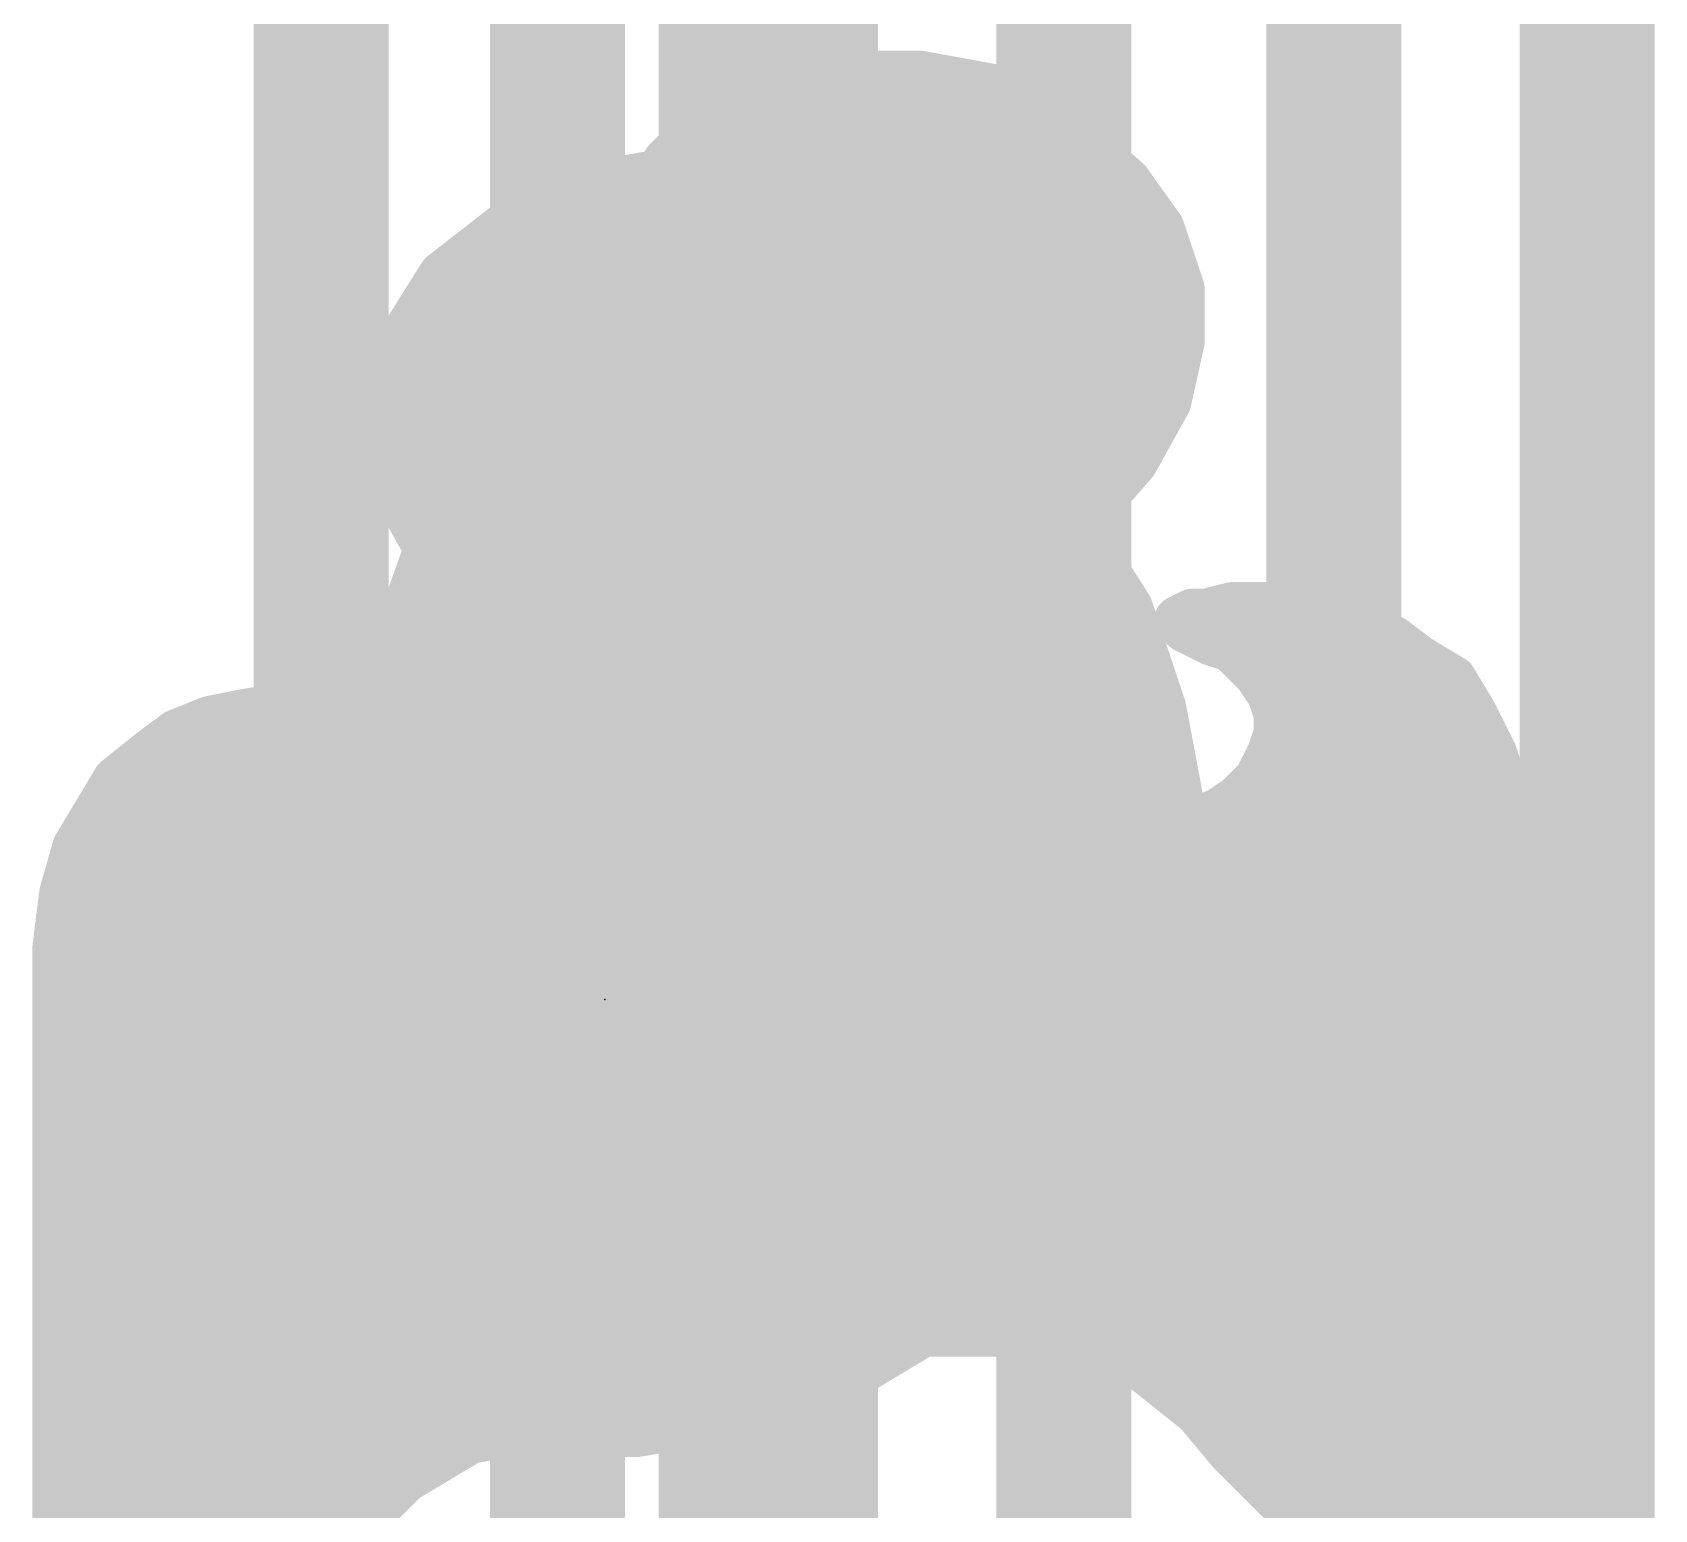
# Model space of a CAD drawing. Extents: x -28 to 74, y -69 to 26.
# Drawn here: x 6.525 to 8.966, y 16.494 to 18.718 of the extents above; entities that cross this region are included whole.
import ezdxf

# ---------------------------------------------------------------- set-up
doc = ezdxf.new("R2010")
doc.units = 0
for name, color, linetype in [('1', 12, 'CONTINUOUS'), ('16', 140, 'CONTINUOUS'), ('21', 41, 'CONTINUOUS'), ('22', 40, 'CONTINUOUS'), ('23', 53, 'CONTINUOUS')]:
    doc.layers.add(name, color=color, linetype=linetype)

msp = doc.modelspace()

# ---------------------------------------------------------------- linework, layer by layer
at = {"layer": '1', "const_width": 0.2032}
for points in [[(7.5692, 14.351), (7.5692, 18.8722)], [(6.9596, 12.2842), (6.9596, 18.8468)]]:
    msp.add_lwpolyline(points, dxfattribs=at)
at = {"layer": '16', "const_width": 0.2032}
for points in [[(7.3152, 23.8252), (7.3152, 14.1478)], [(7.6962, 14.3256), (7.6962, 19.939)], [(8.0772, 14.5034), (8.0772, 19.7612)], [(8.4836, 14.7574), (8.4836, 19.6088)], [(8.8646, 15.875), (8.8646, 19.431)]]:
    msp.add_lwpolyline(points, dxfattribs=at)
at = {"layer": '21', "const_width": 0.0762}
for points in [[(7.4533, 18.5008), (7.3433, 18.4808)], [(7.5533, 18.5008), (7.4533, 18.5008)], [(7.6433, 18.4808), (7.5533, 18.5008)], [(7.3433, 18.4808), (7.2333, 18.4208)], [(7.7833, 18.4108), (7.6433, 18.4808)], [(7.2692, 18.4404), (7.7242, 18.4404)], [(7.2333, 18.4208), (7.1433, 18.3508)], [(7.8233, 18.3808), (7.7833, 18.4108)], [(7.6533, 18.3608), (7.7033, 18.3708)], [(7.7033, 18.3708), (7.7433, 18.3808)], [(7.7433, 18.3808), (7.8033, 18.3808)], [(7.8033, 18.3808), (7.8233, 18.3708)], [(7.8333, 18.3708), (7.8233, 18.3808)], [(7.8233, 18.3708), (7.8333, 18.3708)], [(7.1433, 18.3508), (7.0933, 18.2708)], [(7.1605, 18.3642), (7.6701, 18.3642)], [(7.6133, 18.3408), (7.6533, 18.3608)], [(7.5733, 18.3108), (7.6133, 18.3408)], [(7.5533, 18.2808), (7.5733, 18.3108)], [(7.0933, 18.2708), (7.0633, 18.1808)], [(7.104, 18.288), (7.5581, 18.288)], [(7.5433, 18.2608), (7.5533, 18.2808)], [(7.5333, 18.2308), (7.5433, 18.2608)], [(7.5333, 18.1708), (7.5333, 18.2308)], [(7.0736, 18.2118), (7.5333, 18.2118)], [(7.0633, 18.1808), (7.0633, 18.1008)], [(7.5433, 18.1308), (7.5333, 18.1708)], [(7.0633, 18.1356), (7.5421, 18.1356)], [(7.5833, 18.0708), (7.5433, 18.1308)], [(7.0633, 18.1008), (7.0833, 18.0108)], [(7.9433, 18.1008), (7.9433, 18.0108)], [(8.0233, 18.0508), (7.9433, 18.1008)], [(7.0725, 18.0594), (7.5948, 18.0594)], [(7.6433, 18.0108), (7.5833, 18.0708)], [(7.9433, 18.0594), (8.0096, 18.0594)], [(8.1033, 17.9608), (8.0233, 18.0508)], [(7.0833, 18.0108), (7.1333, 17.9208)], [(7.6833, 17.9808), (7.6433, 18.0108)], [(7.9433, 18.0108), (7.9333, 17.9808)], [(7.0987, 17.9832), (7.6802, 17.9832)], [(7.7133, 17.9608), (7.6833, 17.9808)], [(7.9333, 17.9808), (7.9233, 17.9608)], [(7.9341, 17.9832), (8.0834, 17.9832)], [(7.7533, 17.9408), (7.7133, 17.9608)], [(7.9233, 17.9608), (7.8933, 17.9308)], [(8.1733, 17.8508), (8.1033, 17.9608)], [(7.8333, 17.9208), (7.7533, 17.9408)], [(7.8933, 17.9308), (7.8633, 17.9208)], [(7.1333, 17.9208), (7.2033, 17.8408)], [(7.1454, 17.907), (8.1376, 17.907)], [(7.8633, 17.9208), (7.8333, 17.9208)], [(7.2033, 17.8408), (7.2833, 17.7508)], [(7.2122, 17.8308), (8.18, 17.8308)], [(8.2233, 17.7008), (8.1733, 17.8508)], [(7.28, 17.7546), (8.2054, 17.7546)], [(7.2833, 17.7508), (7.3533, 17.6808)], [(6.8433, 17.6908), (6.7933, 17.6808)], [(6.9033, 17.7008), (6.8433, 17.6908)], [(7.0233, 17.7008), (6.9033, 17.7008)], [(7.0633, 17.6808), (7.0233, 17.7008)], [(8.2533, 17.5408), (8.2233, 17.7008)], [(6.7433, 17.6608), (6.7033, 17.6308)], [(6.7933, 17.6808), (6.7433, 17.6608)], [(6.7872, 17.6784), (7.0609, 17.6784)], [(7.0133, 17.6508), (7.0533, 17.6708)], [(7.0533, 17.6708), (7.0633, 17.6808)], [(7.3533, 17.6808), (7.3833, 17.6008)], [(7.3542, 17.6784), (8.2275, 17.6784)], [(6.9233, 17.5808), (6.9833, 17.6408)], [(6.9833, 17.6408), (7.0133, 17.6508)], [(6.7033, 17.6308), (6.6533, 17.5908)], [(6.6533, 17.5908), (6.5933, 17.4908)], [(6.6675, 17.6022), (6.9447, 17.6022)], [(7.3828, 17.6022), (8.2418, 17.6022)], [(7.3833, 17.6008), (7.3833, 17.5308)], [(6.9133, 17.5508), (6.9233, 17.5808)], [(6.9133, 17.5108), (6.9133, 17.5508)], [(8.2433, 17.3708), (8.2533, 17.5408)], [(6.6144, 17.526), (6.9133, 17.526)], [(7.3833, 17.5308), (7.3633, 17.4708)], [(7.3817, 17.526), (8.2524, 17.526)], [(6.5933, 17.4908), (6.5733, 17.4208)], [(6.9233, 17.4808), (6.9133, 17.5108)], [(6.9433, 17.4508), (6.9233, 17.4808)], [(7.3633, 17.4708), (7.3233, 17.4208)], [(6.5816, 17.4498), (6.9444, 17.4498)], [(7.0033, 17.3908), (6.9433, 17.4508)], [(7.3465, 17.4498), (8.248, 17.4498)], [(6.5733, 17.4208), (6.5633, 17.3408)], [(7.3233, 17.4208), (7.2633, 17.3808)], [(7.0533, 17.3708), (7.0033, 17.3908)], [(6.5674, 17.3736), (7.0464, 17.3736)], [(7.1033, 17.3608), (7.0533, 17.3708)], [(7.2633, 17.3808), (7.1833, 17.3608)], [(7.2344, 17.3736), (8.2435, 17.3736)], [(8.1933, 17.1808), (8.2433, 17.3708)], [(7.1833, 17.3608), (7.1033, 17.3608)], [(6.5633, 17.3408), (6.5633, 15.9708)], [(6.5633, 17.2974), (8.224, 17.2974)], [(6.5633, 17.2212), (8.2039, 17.2212)], [(8.0933, 17.0008), (8.1933, 17.1808)], [(6.5633, 17.145), (8.1734, 17.145)], [(6.5633, 17.0688), (8.1311, 17.0688)], [(8.0233, 16.9108), (8.0933, 17.0008)], [(6.5633, 16.9926), (8.0869, 16.9926)], [(6.5633, 16.9164), (8.0276, 16.9164)], [(7.9433, 16.8308), (8.0233, 16.9108)], [(6.5633, 16.8402), (7.9527, 16.8402)], [(7.8633, 16.7608), (7.9433, 16.8308)], [(6.5633, 16.764), (7.8669, 16.764)], [(7.7633, 16.7008), (7.8633, 16.7608)], [(6.5633, 16.6878), (7.7307, 16.6878)], [(7.6633, 16.6608), (7.7633, 16.7008)], [(7.5533, 16.6308), (7.6633, 16.6608)], [(6.5633, 16.6116), (7.4379, 16.6116)], [(7.1833, 16.6008), (7.2433, 16.6108)], [(7.2433, 16.6108), (7.4333, 16.6108)], [(7.4333, 16.6108), (7.5533, 16.6308)], [(7.0833, 16.5408), (7.1833, 16.6008)], [(6.9833, 16.4408), (7.0833, 16.5408)], [(6.5633, 16.5354), (7.0779, 16.5354)], [(6.5633, 16.4592), (7.0017, 16.4592)]]:
    msp.add_lwpolyline(points, dxfattribs=at)
at = {"layer": '21', "const_width": 0.0381}
for points in [[(7.4533, 18.5199, 1), (7.4533, 18.4818)], [(7.4567, 18.4821, 1), (7.4499, 18.5196)], [(7.5574, 18.5194, 1), (7.5492, 18.4822)], [(7.5533, 18.4818, 1), (7.5533, 18.5199)], [(7.3399, 18.4996, 1), (7.3467, 18.4621)], [(7.3524, 18.4641, 1), (7.3342, 18.4976)], [(7.6518, 18.4979, 1), (7.6348, 18.4638)], [(7.6392, 18.4622, 1), (7.6474, 18.4994)], [(7.2692, 18.4595, 1), (7.2692, 18.4214)], [(7.7242, 18.4214, 1), (7.7242, 18.4595)], [(7.2242, 18.4376, 1), (7.2424, 18.4041)], [(7.245, 18.4058, 1), (7.2216, 18.4359)], [(7.7947, 18.4261, 1), (7.7719, 18.3956)], [(7.7748, 18.3938, 1), (7.7918, 18.4279)], [(7.6987, 18.3893, 1), (7.7079, 18.3524)], [(7.7071, 18.3522, 1), (7.6996, 18.3895)], [(7.7433, 18.3999, 1), (7.7433, 18.3618)], [(7.7479, 18.3624, 1), (7.7387, 18.3993)], [(7.8118, 18.3979, 1), (7.7948, 18.3638)], [(7.8033, 18.3618, 1), (7.8033, 18.3999)], [(7.8368, 18.3943, 1), (7.8098, 18.3674)], [(7.8233, 18.3899, 1), (7.8233, 18.3518)], [(7.8119, 18.3656, 1), (7.8347, 18.3961)], [(7.8148, 18.3538, 1), (7.8318, 18.3879)], [(7.8333, 18.3518, 1), (7.8333, 18.3899)], [(7.1316, 18.3659, 1), (7.155, 18.3358)], [(7.1595, 18.3407, 1), (7.1272, 18.3609)], [(7.1605, 18.3833, 1), (7.1605, 18.3452)], [(7.6496, 18.3795, 1), (7.6571, 18.3422)], [(7.6618, 18.3438, 1), (7.6448, 18.3779)], [(7.6701, 18.3452, 1), (7.6701, 18.3833)], [(7.8198, 18.3574, 1), (7.8468, 18.3843)], [(7.6048, 18.3579, 1), (7.6218, 18.3238)], [(7.6247, 18.3256, 1), (7.6019, 18.3561)], [(7.5619, 18.3261, 1), (7.5847, 18.2956)], [(7.5892, 18.3003, 1), (7.5575, 18.3214)], [(7.1114, 18.2648, 1), (7.0752, 18.2769)], [(7.104, 18.3071, 1), (7.104, 18.269)], [(7.5375, 18.2914, 1), (7.5692, 18.2703)], [(7.5704, 18.2723, 1), (7.5363, 18.2894)], [(7.5581, 18.269, 1), (7.5581, 18.3071)], [(7.0772, 18.2809, 1), (7.1095, 18.2607)], [(7.5263, 18.2694, 1), (7.5604, 18.2523)], [(7.5614, 18.2548, 1), (7.5252, 18.2669)], [(7.5524, 18.2308, 1), (7.5143, 18.2308)], [(7.0736, 18.2309, 1), (7.0736, 18.1928)], [(7.5152, 18.2369, 1), (7.5514, 18.2248)], [(7.5333, 18.1928, 1), (7.5333, 18.2309)], [(7.0824, 18.1808, 1), (7.0443, 18.1808)], [(7.0452, 18.1869, 1), (7.0814, 18.1748)], [(7.5518, 18.1755, 1), (7.5148, 18.1662)], [(7.5143, 18.1708, 1), (7.5524, 18.1708)], [(7.0633, 18.1547, 1), (7.0633, 18.1166)], [(7.5592, 18.1414, 1), (7.5275, 18.1203)], [(7.5421, 18.1166, 1), (7.5421, 18.1547)], [(7.0819, 18.105, 1), (7.0447, 18.0967)], [(7.5248, 18.1262, 1), (7.5618, 18.1355)], [(7.9624, 18.1008, 1), (7.9243, 18.1008)], [(7.9534, 18.117, 1), (7.9332, 18.0847)], [(7.0443, 18.1008, 1), (7.0824, 18.1008)], [(7.0725, 18.0785, 1), (7.0725, 18.0404)], [(7.5968, 18.0843, 1), (7.5698, 18.0574)], [(7.5675, 18.0603, 1), (7.5992, 18.0814)], [(7.5948, 18.0404, 1), (7.5948, 18.0785)], [(7.9433, 18.0785, 1), (7.9433, 18.0404)], [(8.0376, 18.0635, 1), (8.0091, 18.0382)], [(8.0096, 18.0404, 1), (8.0096, 18.0785)], [(8.0132, 18.0347, 1), (8.0334, 18.067)], [(7.1, 18.0201, 1), (7.0667, 18.0016)], [(7.6547, 18.0261, 1), (7.6319, 17.9956)], [(7.6298, 17.9974, 1), (7.6568, 18.0243)], [(7.9614, 18.0048, 1), (7.9252, 18.0169)], [(7.0647, 18.0067, 1), (7.1019, 18.015)], [(7.0987, 18.0023, 1), (7.0987, 17.9642)], [(7.6939, 17.9967, 1), (7.6727, 17.965)], [(7.6719, 17.9656, 1), (7.6947, 17.9961)], [(7.6802, 17.9642, 1), (7.6802, 18.0023)], [(7.9341, 18.0023, 1), (7.9341, 17.9642)], [(7.9504, 17.9723, 1), (7.9163, 17.9894)], [(7.9243, 18.0108, 1), (7.9624, 18.0108)], [(8.0834, 17.9642, 1), (8.0834, 18.0023)], [(7.7218, 17.9779, 1), (7.7048, 17.9438)], [(7.7027, 17.945, 1), (7.7239, 17.9767)], [(7.9368, 17.9474, 1), (7.9098, 17.9743)], [(7.9152, 17.9869, 1), (7.9514, 17.9748)], [(8.1194, 17.9711, 1), (8.0872, 17.9506)], [(8.0891, 17.9482, 1), (8.1176, 17.9735)], [(7.7579, 17.9593, 1), (7.7487, 17.9224)], [(7.7448, 17.9238, 1), (7.7618, 17.9579)], [(7.8993, 17.9128, 1), (7.8873, 17.9489)], [(7.9063, 17.9694, 1), (7.9404, 17.9523)], [(7.1477, 17.9334, 1), (7.119, 17.9083)], [(7.1167, 17.9116, 1), (7.15, 17.9301)], [(7.1454, 17.9261, 1), (7.1454, 17.888)], [(7.8333, 17.9399, 1), (7.8333, 17.9018)], [(7.8287, 17.9024, 1), (7.8379, 17.9393)], [(7.8573, 17.9389, 1), (7.8693, 17.9028)], [(7.8633, 17.9018, 1), (7.8633, 17.9399)], [(7.8798, 17.9443, 1), (7.9068, 17.9174)], [(8.1376, 17.888, 1), (8.1376, 17.9261)], [(7.2176, 17.8535, 1), (7.1891, 17.8282)], [(7.189, 17.8283, 1), (7.2177, 17.8534)], [(7.2122, 17.8498, 1), (7.2122, 17.8117)], [(8.1914, 17.8569, 1), (8.1552, 17.8448)], [(8.1572, 17.8406, 1), (8.1894, 17.8611)], [(8.18, 17.8117, 1), (8.18, 17.8498)], [(7.28, 17.7736, 1), (7.28, 17.7355)], [(7.2968, 17.7643, 1), (7.2698, 17.7374)], [(7.2691, 17.7382, 1), (7.2976, 17.7635)], [(8.2054, 17.7355, 1), (8.2054, 17.7736)], [(6.8402, 17.7096, 1), (6.8464, 17.672)], [(6.8471, 17.6722, 1), (6.8396, 17.7095)], [(6.9033, 17.7199, 1), (6.9033, 17.6818)], [(6.9064, 17.682, 1), (6.9002, 17.7196)], [(7.0318, 17.7179, 1), (7.0148, 17.6838)], [(7.0233, 17.6818, 1), (7.0233, 17.7199)], [(8.242, 17.7044, 1), (8.2046, 17.6973)], [(8.2052, 17.6948, 1), (8.2414, 17.7069)], [(6.7362, 17.6785, 1), (6.7504, 17.6432)], [(6.7547, 17.6456, 1), (6.7319, 17.6761)], [(6.7872, 17.6974, 1), (6.7872, 17.6593)], [(6.7896, 17.6995, 1), (6.7971, 17.6622)], [(6.8004, 17.6632, 1), (6.7862, 17.6985)], [(7.0398, 17.6843, 1), (7.0668, 17.6574)], [(7.0618, 17.6538, 1), (7.0448, 17.6879)], [(7.0768, 17.6674, 1), (7.0498, 17.6943)], [(7.0548, 17.6638, 1), (7.0718, 17.6979)], [(7.0609, 17.6593, 1), (7.0609, 17.6974)], [(7.3712, 17.6875, 1), (7.3355, 17.6742)], [(7.3542, 17.6974, 1), (7.3542, 17.6593)], [(7.3398, 17.6674, 1), (7.3668, 17.6943)], [(8.2275, 17.6593, 1), (8.2275, 17.6974)], [(6.9773, 17.6589, 1), (6.9893, 17.6228)], [(6.9968, 17.6274, 1), (6.9698, 17.6543)], [(7.0048, 17.6679, 1), (7.0218, 17.6338)], [(7.0193, 17.6328, 1), (7.0073, 17.6689)], [(6.6919, 17.6461, 1), (6.7147, 17.6156)], [(6.7152, 17.616, 1), (6.6914, 17.6457)], [(6.6414, 17.6057, 1), (6.6652, 17.576)], [(6.6697, 17.581, 1), (6.637, 17.6006)], [(6.6675, 17.6212, 1), (6.6675, 17.5831)], [(6.9447, 17.5831, 1), (6.9447, 17.6212)], [(7.3828, 17.6212, 1), (7.3828, 17.5831)], [(7.4024, 17.6008, 1), (7.3643, 17.6008)], [(7.3655, 17.5942, 1), (7.4012, 17.6075)], [(8.2418, 17.5831, 1), (8.2418, 17.6212)], [(6.9098, 17.5943, 1), (6.9368, 17.5674)], [(6.9414, 17.5748, 1), (6.9052, 17.5869)], [(6.8952, 17.5569, 1), (6.9314, 17.5448)], [(6.9324, 17.5508, 1), (6.8943, 17.5508)], [(8.2723, 17.5397, 1), (8.2343, 17.542)], [(6.6144, 17.545, 1), (6.6144, 17.5069)], [(6.9133, 17.5069, 1), (6.9133, 17.545)], [(7.3817, 17.545, 1), (7.3817, 17.5069)], [(7.4014, 17.5248, 1), (7.3652, 17.5369)], [(8.2346, 17.5373, 1), (8.272, 17.5444)], [(8.2524, 17.5069, 1), (8.2524, 17.545)], [(6.6116, 17.4856, 1), (6.575, 17.4961)], [(6.9314, 17.5169, 1), (6.8952, 17.5048)], [(6.8943, 17.5108, 1), (6.9324, 17.5108)], [(7.3643, 17.5308, 1), (7.4024, 17.5308)], [(6.577, 17.5006, 1), (6.6097, 17.481)], [(6.9392, 17.4914, 1), (6.9075, 17.4703)], [(6.9052, 17.4748, 1), (6.9414, 17.4869)], [(7.3782, 17.4589, 1), (7.3484, 17.4827)], [(6.5816, 17.4688, 1), (6.5816, 17.4307)], [(6.9568, 17.4643, 1), (6.9298, 17.4374)], [(6.9275, 17.4403, 1), (6.9592, 17.4614)], [(6.9444, 17.4307, 1), (6.9444, 17.4688)], [(7.3465, 17.4688, 1), (7.3465, 17.4307)], [(7.3452, 17.4769, 1), (7.3814, 17.4648)], [(8.248, 17.4307, 1), (8.248, 17.4688)], [(6.5922, 17.4185, 1), (6.5544, 17.4232)], [(7.3339, 17.405, 1), (7.3127, 17.4367)], [(6.555, 17.4261, 1), (6.5916, 17.4156)], [(7.0104, 17.4085, 1), (6.9962, 17.3732)], [(7.3084, 17.4327, 1), (7.3382, 17.4089)], [(6.5674, 17.3926, 1), (6.5674, 17.3545)], [(6.9898, 17.3774, 1), (7.0168, 17.4043)], [(7.0571, 17.3895, 1), (7.0496, 17.3522)], [(7.0462, 17.3532, 1), (7.0604, 17.3885)], [(7.0464, 17.3545, 1), (7.0464, 17.3926)], [(7.2344, 17.3926, 1), (7.2344, 17.3545)], [(7.2527, 17.3967, 1), (7.2739, 17.365)], [(7.2679, 17.3624, 1), (7.2587, 17.3993)], [(8.2617, 17.366, 1), (8.2249, 17.3757)], [(8.2435, 17.3545, 1), (8.2435, 17.3926)], [(7.1033, 17.3799, 1), (7.1033, 17.3418)], [(7.0996, 17.3422, 1), (7.1071, 17.3795)], [(7.1787, 17.3793, 1), (7.1879, 17.3424)], [(7.1833, 17.3418, 1), (7.1833, 17.3799)], [(8.2243, 17.372, 1), (8.2623, 17.3697)], [(6.5824, 17.3408, 1), (6.5443, 17.3408)], [(6.5444, 17.3432, 1), (6.5822, 17.3385)], [(6.5633, 17.3164, 1), (6.5633, 17.2783)], [(8.224, 17.2783, 1), (8.224, 17.3164)], [(6.5633, 17.2402, 1), (6.5633, 17.2021)], [(8.2039, 17.2021, 1), (8.2039, 17.2402)], [(8.21, 17.1716, 1), (8.1767, 17.1901)], [(8.1749, 17.1857, 1), (8.2117, 17.176)], [(6.5633, 17.164, 1), (6.5633, 17.1259)], [(8.1734, 17.1259, 1), (8.1734, 17.164)], [(6.5633, 17.0878, 1), (6.5633, 17.0497)], [(8.1311, 17.0497, 1), (8.1311, 17.0878)], [(8.1084, 16.9891, 1), (8.0783, 17.0125)], [(6.5633, 17.0116, 1), (6.5633, 16.9735)], [(8.0767, 17.0101, 1), (8.11, 16.9916)], [(8.0869, 16.9735, 1), (8.0869, 17.0116)], [(6.5633, 16.9354, 1), (6.5633, 16.8973)], [(8.0083, 16.9225, 1), (8.0384, 16.8991)], [(8.0368, 16.8974, 1), (8.0098, 16.9243)], [(8.0276, 16.8973, 1), (8.0276, 16.9354)], [(6.5633, 16.8592, 1), (6.5633, 16.8211)], [(7.9559, 16.8165, 1), (7.9308, 16.8452)], [(7.9527, 16.8211, 1), (7.9527, 16.8592)], [(7.9298, 16.8443, 1), (7.9568, 16.8174)], [(6.5633, 16.783, 1), (6.5633, 16.7449)], [(7.8508, 16.7752, 1), (7.8759, 16.7465)], [(7.8731, 16.7445, 1), (7.8535, 16.7772)], [(7.8669, 16.7449, 1), (7.8669, 16.783)], [(6.5633, 16.7068, 1), (6.5633, 16.6687)], [(7.7307, 16.6687, 1), (7.7307, 16.7068)], [(7.7535, 16.7172, 1), (7.7731, 16.6845)], [(7.7704, 16.6832, 1), (7.7562, 16.7185)], [(7.6562, 16.6785, 1), (7.6704, 16.6432)], [(7.6683, 16.6425, 1), (7.6583, 16.6792)], [(6.5633, 16.6306, 1), (6.5633, 16.5925)], [(7.2433, 16.6299, 1), (7.2433, 16.5918)], [(7.2464, 16.592, 1), (7.2402, 16.6296)], [(7.4302, 16.6296, 1), (7.4364, 16.592)], [(7.4333, 16.5918, 1), (7.4333, 16.6299)], [(7.4379, 16.5925, 1), (7.4379, 16.6306)], [(7.5483, 16.6492, 1), (7.5583, 16.6125)], [(7.5564, 16.612, 1), (7.5502, 16.6496)], [(7.1802, 16.6196, 1), (7.1864, 16.582)], [(7.1931, 16.5845, 1), (7.1735, 16.6172)], [(7.0735, 16.5572, 1), (7.0931, 16.5245)], [(7.0968, 16.5274, 1), (7.0698, 16.5543)], [(6.5633, 16.5544, 1), (6.5633, 16.5163)], [(7.0779, 16.5163, 1), (7.0779, 16.5544)], [(6.5633, 16.4782, 1), (6.5633, 16.4401)], [(7.0017, 16.4401, 1), (7.0017, 16.4782)]]:
    msp.add_lwpolyline(points, format="xyb", dxfattribs=at)
at = {"layer": '22', "const_width": 0.0762}
for points in [[(7.671, 18.622), (7.761, 18.652)], [(7.761, 18.652), (7.861, 18.652)], [(7.861, 18.652), (7.971, 18.632)], [(7.591, 18.592), (7.671, 18.622)], [(7.971, 18.632), (8.081, 18.572)], [(7.531, 18.562), (7.591, 18.592)], [(7.5931, 18.5928), (8.0429, 18.5928)], [(8.081, 18.572), (8.171, 18.492)], [(7.491, 18.532), (7.531, 18.562)], [(7.481, 18.522), (7.491, 18.532)], [(7.511, 18.522), (7.481, 18.522)], [(7.541, 18.532), (7.511, 18.522)], [(7.571, 18.532), (7.541, 18.532)], [(7.611, 18.522), (7.571, 18.532)], [(7.661, 18.512), (7.611, 18.522)], [(7.638, 18.5166), (8.1433, 18.5166)], [(7.701, 18.492), (7.661, 18.512)], [(7.741, 18.462), (7.701, 18.492)], [(8.171, 18.492), (8.221, 18.422)], [(7.761, 18.432), (7.741, 18.462)], [(7.7554, 18.4404), (8.2079, 18.4404)], [(7.771, 18.402), (7.761, 18.432)], [(8.221, 18.422), (8.251, 18.332)], [(7.781, 18.382), (7.771, 18.402)], [(7.791, 18.352), (7.781, 18.382)], [(7.781, 18.322), (7.791, 18.352)], [(7.7869, 18.3642), (8.2403, 18.3642)], [(7.771, 18.282), (7.781, 18.322)], [(8.251, 18.332), (8.251, 18.252)], [(7.751, 18.252), (7.771, 18.282)], [(7.7725, 18.288), (8.251, 18.288)], [(7.731, 18.212), (7.751, 18.252)], [(8.251, 18.252), (8.231, 18.162)], [(7.291, 18.202), (7.371, 18.242)], [(7.371, 18.242), (7.371, 18.162)], [(7.211, 18.112), (7.291, 18.202)], [(7.3106, 18.2118), (7.371, 18.2118)], [(7.701, 18.182), (7.731, 18.212)], [(7.7308, 18.2118), (8.2421, 18.2118)], [(7.671, 18.162), (7.701, 18.182)], [(7.371, 18.162), (7.391, 18.102)], [(7.631, 18.132), (7.671, 18.162)], [(8.231, 18.162), (8.181, 18.072)], [(7.232, 18.1356), (7.3798, 18.1356)], [(7.601, 18.112), (7.631, 18.132)], [(7.6358, 18.1356), (8.2163, 18.1356)], [(7.141, 17.992), (7.211, 18.112)], [(7.391, 18.102), (7.421, 18.082)], [(7.521, 18.072), (7.601, 18.112)], [(7.421, 18.082), (7.451, 18.072)], [(7.1803, 18.0594), (8.17, 18.0594)], [(7.451, 18.072), (7.521, 18.072)], [(8.181, 18.072), (8.111, 17.992)], [(7.091, 17.852), (7.141, 17.992)], [(7.1379, 17.9832), (8.1032, 17.9832)], [(8.111, 17.992), (8.031, 17.902)], [(7.1106, 17.907), (8.0354, 17.907)], [(8.031, 17.902), (7.961, 17.822)], [(7.061, 17.692), (7.091, 17.852)], [(7.087, 17.8308), (7.9687, 17.8308)], [(8.251, 17.832), (8.271, 17.842)], [(8.261, 17.822), (8.251, 17.832)], [(8.2522, 17.8308), (8.499, 17.8308)], [(8.271, 17.842), (8.291, 17.842)], [(8.291, 17.842), (8.331, 17.852)], [(8.331, 17.852), (8.411, 17.852)], [(8.411, 17.852), (8.471, 17.842)], [(8.471, 17.842), (8.571, 17.802)], [(7.961, 17.822), (7.931, 17.752)], [(8.301, 17.802), (8.261, 17.822)], [(8.331, 17.792), (8.301, 17.802)], [(8.371, 17.752), (8.331, 17.792)], [(8.571, 17.802), (8.611, 17.772)], [(8.611, 17.772), (8.661, 17.742)], [(7.0727, 17.7546), (7.9321, 17.7546)], [(7.931, 17.752), (7.931, 17.682)], [(8.3684, 17.7546), (8.64, 17.7546)], [(8.391, 17.722), (8.371, 17.752)], [(8.661, 17.742), (8.691, 17.692)], [(8.401, 17.692), (8.391, 17.722)], [(7.071, 17.512), (7.061, 17.692)], [(8.401, 17.662), (8.401, 17.692)], [(8.691, 17.692), (8.721, 17.632)], [(7.0618, 17.6784), (7.9322, 17.6784)], [(7.931, 17.682), (7.951, 17.622)], [(8.391, 17.632), (8.401, 17.662)], [(8.401, 17.6784), (8.6978, 17.6784)], [(7.951, 17.622), (7.991, 17.572)], [(8.371, 17.592), (8.391, 17.632)], [(8.721, 17.632), (8.741, 17.572)], [(7.066, 17.6022), (7.9668, 17.6022)], [(8.341, 17.562), (8.371, 17.592)], [(8.3761, 17.6022), (8.7309, 17.6022)], [(7.991, 17.572), (8.051, 17.532)], [(8.311, 17.542), (8.341, 17.562)], [(8.741, 17.572), (8.761, 17.392)], [(8.261, 17.522), (8.311, 17.542)], [(7.0702, 17.526), (8.075, 17.526)], [(8.051, 17.532), (8.131, 17.512)], [(8.211, 17.512), (8.261, 17.522)], [(8.271, 17.526), (8.7461, 17.526)], [(7.121, 17.332), (7.071, 17.512)], [(8.131, 17.512), (8.211, 17.512)], [(7.0883, 17.4498), (8.7546, 17.4498)], [(8.761, 17.392), (8.761, 16.112)], [(7.1094, 17.3736), (8.761, 17.3736)], [(7.221, 17.152), (7.121, 17.332)], [(7.1402, 17.2974), (8.761, 17.2974)], [(7.1826, 17.2212), (8.761, 17.2212)], [(7.291, 17.062), (7.221, 17.152)], [(7.2264, 17.145), (8.761, 17.145)], [(7.2857, 17.0688), (8.761, 17.0688)], [(7.371, 16.982), (7.291, 17.062)], [(7.3604, 16.9926), (8.761, 16.9926)], [(7.451, 16.912), (7.371, 16.982)], [(7.446, 16.9164), (8.761, 16.9164)], [(7.551, 16.852), (7.451, 16.912)], [(7.651, 16.812), (7.551, 16.852)], [(7.5805, 16.8402), (8.761, 16.8402)], [(7.761, 16.782), (7.651, 16.812)], [(7.881, 16.762), (7.761, 16.782)], [(7.869, 16.764), (8.761, 16.764)], [(8.071, 16.762), (7.881, 16.762)], [(8.131, 16.752), (8.071, 16.762)], [(8.181, 16.722), (8.131, 16.752)], [(8.281, 16.642), (8.181, 16.722)], [(8.2238, 16.6878), (8.761, 16.6878)], [(8.331, 16.582), (8.281, 16.642)], [(8.3063, 16.6116), (8.761, 16.6116)], [(8.461, 16.452), (8.331, 16.582)], [(8.3776, 16.5354), (8.761, 16.5354)], [(8.4538, 16.4592), (8.761, 16.4592)]]:
    msp.add_lwpolyline(points, dxfattribs=at)
at = {"layer": '22', "const_width": 0.0381}
for points in [[(7.761, 18.6711, 1), (7.761, 18.633)], [(7.767, 18.6339, 1), (7.755, 18.6701)], [(7.8644, 18.6707, 1), (7.8576, 18.6333)], [(7.861, 18.633, 1), (7.861, 18.6711)], [(7.665, 18.6401, 1), (7.677, 18.6039)], [(7.6777, 18.6042, 1), (7.6643, 18.6398)], [(7.9801, 18.6487, 1), (7.9619, 18.6153)], [(7.9676, 18.6133, 1), (7.9744, 18.6507)], [(7.5843, 18.6098, 1), (7.5977, 18.5742)], [(7.5931, 18.6119, 1), (7.5931, 18.5738)], [(7.5995, 18.575, 1), (7.5825, 18.609)], [(8.0429, 18.5738, 1), (8.0429, 18.6119)], [(8.0937, 18.5862, 1), (8.0683, 18.5578)], [(8.0719, 18.5553, 1), (8.0901, 18.5887)], [(7.5225, 18.579, 1), (7.5395, 18.545)], [(7.5424, 18.5468, 1), (7.5196, 18.5772)], [(7.481, 18.5411, 1), (7.481, 18.503)], [(7.4675, 18.5355, 1), (7.4945, 18.5085)], [(7.4796, 18.5472, 1), (7.5024, 18.5168)], [(7.5045, 18.5185, 1), (7.4775, 18.5455)], [(7.505, 18.5401, 1), (7.517, 18.5039)], [(7.511, 18.503, 1), (7.511, 18.5411)], [(7.541, 18.5511, 1), (7.541, 18.513)], [(7.547, 18.5139, 1), (7.535, 18.5501)], [(7.5756, 18.5505, 1), (7.5664, 18.5135)], [(7.571, 18.513, 1), (7.571, 18.5511)], [(7.6147, 18.5407, 1), (7.6073, 18.5033)], [(7.6064, 18.5035, 1), (7.6156, 18.5405)], [(7.638, 18.5357, 1), (7.638, 18.4976)], [(8.1433, 18.4976, 1), (8.1433, 18.5357)], [(7.6695, 18.529, 1), (7.6525, 18.495)], [(7.6573, 18.4933, 1), (7.6647, 18.5307)], [(7.7124, 18.5072, 1), (7.6896, 18.4768)], [(7.6925, 18.475, 1), (7.7095, 18.509)], [(8.1865, 18.5031, 1), (8.1555, 18.4809)], [(8.1583, 18.4778, 1), (8.1837, 18.5062)], [(7.7569, 18.4726, 1), (7.7251, 18.4514)], [(7.7296, 18.4468, 1), (7.7524, 18.4772)], [(7.7554, 18.4595, 1), (7.7554, 18.4214)], [(8.2079, 18.4214, 1), (8.2079, 18.4595)], [(7.7791, 18.438, 1), (7.7429, 18.426)], [(7.7451, 18.4214, 1), (7.7769, 18.4426)], [(8.2391, 18.428, 1), (8.2029, 18.416)], [(7.788, 18.4105, 1), (7.754, 18.3935)], [(8.2055, 18.4109, 1), (8.2365, 18.4331)], [(7.7529, 18.396, 1), (7.7891, 18.408)], [(7.7991, 18.388, 1), (7.7629, 18.376)], [(7.764, 18.3735, 1), (7.798, 18.3905)], [(7.7869, 18.3833, 1), (7.7869, 18.3452)], [(7.8091, 18.346, 1), (7.7729, 18.358)], [(8.2403, 18.3452, 1), (8.2403, 18.3833)], [(7.7995, 18.3174, 1), (7.7625, 18.3266)], [(7.7729, 18.346, 1), (7.8091, 18.358)], [(8.2701, 18.332, 1), (8.232, 18.332)], [(8.2329, 18.326, 1), (8.2691, 18.338)], [(7.7629, 18.328, 1), (7.7991, 18.316)], [(7.7725, 18.3071, 1), (7.7725, 18.269)], [(7.7869, 18.2714, 1), (7.7551, 18.2926)], [(8.251, 18.269, 1), (8.251, 18.3071)], [(7.768, 18.2435, 1), (7.734, 18.2605)], [(7.7525, 18.2866, 1), (7.7895, 18.2774)], [(8.2696, 18.2479, 1), (8.2324, 18.2561)], [(7.3901, 18.242, 1), (7.352, 18.242)], [(7.3795, 18.225, 1), (7.3625, 18.259)], [(7.7351, 18.2626, 1), (7.7669, 18.2414)], [(8.232, 18.252, 1), (8.2701, 18.252)], [(7.2825, 18.219, 1), (7.2995, 18.185)], [(7.3052, 18.1893, 1), (7.2768, 18.2147)], [(7.3106, 18.2309, 1), (7.3106, 18.1928)], [(7.371, 18.1928, 1), (7.371, 18.2309)], [(7.7308, 18.2309, 1), (7.7308, 18.1928)], [(7.714, 18.2205, 1), (7.748, 18.2035)], [(7.7445, 18.1985, 1), (7.7175, 18.2255)], [(8.2421, 18.1928, 1), (8.2421, 18.2309)], [(7.6875, 18.1955, 1), (7.7145, 18.1685)], [(7.7116, 18.1661, 1), (7.6904, 18.1979)], [(7.3891, 18.168, 1), (7.3529, 18.156)], [(7.6604, 18.1779, 1), (7.6816, 18.1461)], [(7.6824, 18.1468, 1), (7.6596, 18.1772)], [(8.2477, 18.1527, 1), (8.2143, 18.1713)], [(7.232, 18.1547, 1), (7.232, 18.1166)], [(7.352, 18.162, 1), (7.3901, 18.162)], [(7.3798, 18.1166, 1), (7.3798, 18.1547)], [(7.6196, 18.1472, 1), (7.6424, 18.1168)], [(7.6358, 18.1547, 1), (7.6358, 18.1166)], [(7.6416, 18.1161, 1), (7.6204, 18.1479)], [(8.2124, 18.1661, 1), (8.2496, 18.1579)], [(8.2163, 18.1166, 1), (8.2163, 18.1547)], [(7.1968, 18.1247, 1), (7.2252, 18.0993)], [(7.2275, 18.1024, 1), (7.1945, 18.1216)], [(7.4016, 18.1179, 1), (7.3804, 18.0861)], [(7.5904, 18.1279, 1), (7.6116, 18.0961)], [(7.6095, 18.095, 1), (7.5925, 18.129)], [(7.3729, 18.096, 1), (7.4091, 18.108)], [(7.427, 18.1001, 1), (7.415, 18.0639)], [(7.4104, 18.0661, 1), (7.4316, 18.0979)], [(7.1803, 18.0785, 1), (7.1803, 18.0404)], [(7.451, 18.091, 1), (7.451, 18.0529)], [(7.445, 18.0539, 1), (7.457, 18.0901)], [(7.5125, 18.089, 1), (7.5295, 18.055)], [(7.521, 18.0529, 1), (7.521, 18.091)], [(8.1643, 18.0813, 1), (8.1977, 18.0627)], [(8.1953, 18.0595, 1), (8.1667, 18.0845)], [(8.17, 18.0404, 1), (8.17, 18.0785)], [(7.1379, 18.0023, 1), (7.1379, 17.9642)], [(7.1245, 18.0016, 1), (7.1575, 17.9824)], [(7.1589, 17.9856, 1), (7.1231, 17.9984)], [(8.0967, 18.0045, 1), (8.1253, 17.9795)], [(8.1252, 17.9793, 1), (8.0968, 18.0047)], [(8.1032, 17.9642, 1), (8.1032, 18.0023)], [(7.1106, 17.9261, 1), (7.1106, 17.888)], [(8.0354, 17.888, 1), (8.0354, 17.9261)], [(8.0168, 17.9147, 1), (8.0452, 17.8893)], [(8.0453, 17.8895, 1), (8.0167, 17.9145)], [(7.087, 17.8498, 1), (7.087, 17.8117)], [(7.0731, 17.8584, 1), (7.1089, 17.8456)], [(7.1097, 17.8485, 1), (7.0723, 17.8555)], [(7.9687, 17.8117, 1), (7.9687, 17.8498)], [(8.2645, 17.8455, 1), (8.2375, 17.8185)], [(8.2522, 17.8498, 1), (8.2522, 17.8117)], [(8.271, 17.8611, 1), (8.271, 17.823)], [(8.2795, 17.825, 1), (8.2625, 17.859)], [(8.2864, 17.8605, 1), (8.2956, 17.8235)], [(8.291, 17.823, 1), (8.291, 17.8611)], [(8.331, 17.8711, 1), (8.331, 17.833)], [(8.3356, 17.8335, 1), (8.3264, 17.8705)], [(8.4141, 17.8708, 1), (8.4079, 17.8332)], [(8.411, 17.833, 1), (8.411, 17.8711)], [(8.4781, 17.8597, 1), (8.4639, 17.8243)], [(8.4679, 17.8232, 1), (8.4741, 17.8608)], [(8.499, 17.8117, 1), (8.499, 17.8498)], [(7.9467, 17.8345, 1), (7.9753, 17.8095)], [(7.9785, 17.8145, 1), (7.9435, 17.8295)], [(8.2425, 17.849, 1), (8.2595, 17.815)], [(8.2695, 17.839, 1), (8.2525, 17.805)], [(8.2475, 17.8085, 1), (8.2745, 17.8355)], [(8.307, 17.8201, 1), (8.295, 17.7839)], [(8.2925, 17.785, 1), (8.3095, 17.819)], [(8.3445, 17.8055, 1), (8.3175, 17.7785)], [(8.325, 17.7739, 1), (8.337, 17.8101)], [(8.5824, 17.8172, 1), (8.5596, 17.7868)], [(8.5639, 17.7843, 1), (8.5781, 17.8197)], [(8.6208, 17.7883, 1), (8.6012, 17.7557)], [(8.5996, 17.7568, 1), (8.6224, 17.7872)], [(7.0727, 17.7736, 1), (7.0727, 17.7355)], [(7.9501, 17.752, 1), (7.912, 17.752)], [(7.9135, 17.7595, 1), (7.9485, 17.7445)], [(7.9321, 17.7355, 1), (7.9321, 17.7736)], [(8.3684, 17.7736, 1), (8.3684, 17.7355)], [(8.3869, 17.7626, 1), (8.3551, 17.7414)], [(8.3575, 17.7385, 1), (8.3845, 17.7655)], [(8.64, 17.7355, 1), (8.64, 17.7736)], [(8.6773, 17.7518, 1), (8.6447, 17.7322)], [(8.6512, 17.7257, 1), (8.6708, 17.7583)], [(8.4091, 17.728, 1), (8.3729, 17.716)], [(8.3751, 17.7114, 1), (8.4069, 17.7326)], [(7.08, 17.6931, 1), (7.042, 17.6909)], [(8.42, 17.692, 1), (8.3819, 17.692)], [(8.708, 17.7005, 1), (8.674, 17.6835)], [(7.0423, 17.6955, 1), (7.0797, 17.6885)], [(7.0618, 17.6974, 1), (7.0618, 17.6593)], [(7.9491, 17.688, 1), (7.9129, 17.676)], [(7.912, 17.682, 1), (7.9501, 17.682)], [(7.9322, 17.6593, 1), (7.9322, 17.6974)], [(8.401, 17.6974, 1), (8.401, 17.6593)], [(8.3829, 17.686, 1), (8.4191, 17.698)], [(8.4191, 17.656, 1), (8.3829, 17.668)], [(8.6747, 17.6822, 1), (8.7073, 17.7018)], [(8.6978, 17.6593, 1), (8.6978, 17.6974)], [(8.3819, 17.662, 1), (8.42, 17.662)], [(7.9659, 17.6339, 1), (7.9361, 17.6101)], [(8.3729, 17.638, 1), (8.4091, 17.626)], [(8.408, 17.6235, 1), (8.374, 17.6405)], [(8.7391, 17.638, 1), (8.7029, 17.626)], [(8.704, 17.6235, 1), (8.738, 17.6405)], [(7.066, 17.6212, 1), (7.066, 17.5831)], [(7.9329, 17.616, 1), (7.9691, 17.628)], [(7.9668, 17.5831, 1), (7.9668, 17.6212)], [(8.3761, 17.6212, 1), (8.3761, 17.5831)], [(8.3845, 17.5785, 1), (8.3575, 17.6055)], [(8.7309, 17.5831, 1), (8.7309, 17.6212)], [(8.0016, 17.5879, 1), (7.9804, 17.5561)], [(7.9761, 17.5601, 1), (8.0059, 17.5839)], [(8.3516, 17.5461, 1), (8.3304, 17.5779)], [(8.354, 17.6005, 1), (8.388, 17.5835)], [(8.7599, 17.5741, 1), (8.7221, 17.5699)], [(8.3004, 17.5579, 1), (8.3216, 17.5261)], [(8.3181, 17.5243, 1), (8.3039, 17.5597)], [(8.3275, 17.5755, 1), (8.3545, 17.5485)], [(8.7229, 17.566, 1), (8.7591, 17.578)], [(7.0702, 17.545, 1), (7.0702, 17.5069)], [(8.0556, 17.5505, 1), (8.0464, 17.5135)], [(8.0404, 17.5161, 1), (8.0616, 17.5479)], [(8.075, 17.5069, 1), (8.075, 17.545)], [(8.2539, 17.5397, 1), (8.2681, 17.5043)], [(8.271, 17.545, 1), (8.271, 17.5069)], [(8.2647, 17.5033, 1), (8.2573, 17.5407)], [(8.7461, 17.5069, 1), (8.7461, 17.545)], [(7.0894, 17.5171, 1), (7.0526, 17.5069)], [(7.052, 17.5109, 1), (7.09, 17.5131)], [(8.131, 17.5311, 1), (8.131, 17.493)], [(8.1264, 17.4935, 1), (8.1356, 17.5305)], [(8.2073, 17.5307, 1), (8.2147, 17.4933)], [(8.211, 17.493, 1), (8.211, 17.5311)], [(7.0883, 17.4688, 1), (7.0883, 17.4307)], [(8.7546, 17.4307, 1), (8.7546, 17.4688)], [(8.7801, 17.392, 1), (8.742, 17.392)], [(7.1094, 17.3926, 1), (7.1094, 17.3545)], [(8.7421, 17.3899, 1), (8.7799, 17.3941)], [(8.761, 17.3545, 1), (8.761, 17.3926)], [(7.1377, 17.3413, 1), (7.1043, 17.3227)], [(7.1026, 17.3269, 1), (7.1394, 17.3371)], [(7.1402, 17.3164, 1), (7.1402, 17.2783)], [(8.761, 17.2783, 1), (8.761, 17.3164)], [(7.1826, 17.2402, 1), (7.1826, 17.2021)], [(8.761, 17.2021, 1), (8.761, 17.2402)], [(7.236, 17.1637, 1), (7.206, 17.1403)], [(7.2043, 17.1427, 1), (7.2377, 17.1613)], [(7.2264, 17.164, 1), (7.2264, 17.1259)], [(8.761, 17.1259, 1), (8.761, 17.164)], [(7.2857, 17.0878, 1), (7.2857, 17.0497)], [(7.3045, 17.0755, 1), (7.2775, 17.0485)], [(7.276, 17.0503, 1), (7.306, 17.0737)], [(8.761, 17.0497, 1), (8.761, 17.0878)], [(7.3604, 17.0116, 1), (7.3604, 16.9735)], [(7.3835, 16.9963, 1), (7.3585, 16.9677)], [(7.3575, 16.9685, 1), (7.3845, 16.9955)], [(8.761, 16.9735, 1), (8.761, 17.0116)], [(7.446, 16.9354, 1), (7.446, 16.8973)], [(7.4608, 16.9283, 1), (7.4412, 16.8957)], [(7.4385, 16.8977, 1), (7.4635, 16.9263)], [(8.761, 16.8973, 1), (8.761, 16.9354)], [(7.5581, 16.8697, 1), (7.5439, 16.8343)], [(7.5412, 16.8357, 1), (7.5608, 16.8683)], [(7.5805, 16.8592, 1), (7.5805, 16.8211)], [(8.761, 16.8211, 1), (8.761, 16.8592)], [(7.656, 16.8304, 1), (7.646, 16.7936)], [(7.6439, 16.7943, 1), (7.6581, 16.8297)], [(7.7641, 16.8008, 1), (7.7579, 16.7632)], [(7.756, 16.7636, 1), (7.766, 16.8004)], [(7.869, 16.783, 1), (7.869, 16.7449)], [(7.881, 16.7811, 1), (7.881, 16.743)], [(7.8779, 16.7432, 1), (7.8841, 16.7808)], [(8.0741, 16.7808, 1), (8.0679, 16.7432)], [(8.071, 16.743, 1), (8.071, 16.7811)], [(8.761, 16.7449, 1), (8.761, 16.783)], [(8.1408, 16.7683, 1), (8.1212, 16.7357)], [(8.1279, 16.7332, 1), (8.1341, 16.7708)], [(8.1929, 16.7369, 1), (8.1691, 16.7071)], [(8.1712, 16.7057, 1), (8.1908, 16.7383)], [(8.2238, 16.7068, 1), (8.2238, 16.6687)], [(8.761, 16.6687, 1), (8.761, 16.7068)], [(8.2956, 16.6542, 1), (8.2664, 16.6298)], [(8.2691, 16.6271, 1), (8.2929, 16.6569)], [(8.3063, 16.6306, 1), (8.3063, 16.5925)], [(8.761, 16.5925, 1), (8.761, 16.6306)], [(8.3445, 16.5955, 1), (8.3175, 16.5685)], [(8.3164, 16.5698, 1), (8.3456, 16.5942)], [(8.3776, 16.5544, 1), (8.3776, 16.5163)], [(8.761, 16.5163, 1), (8.761, 16.5544)], [(8.4538, 16.4782, 1), (8.4538, 16.4401)], [(8.761, 16.4401, 1), (8.761, 16.4782)]]:
    msp.add_lwpolyline(points, format="xyb", dxfattribs=at)
at = {"layer": '23'}
msp.add_point((7.3863, 17.2618), dxfattribs=at)

doc.saveas('drawing.dxf')
